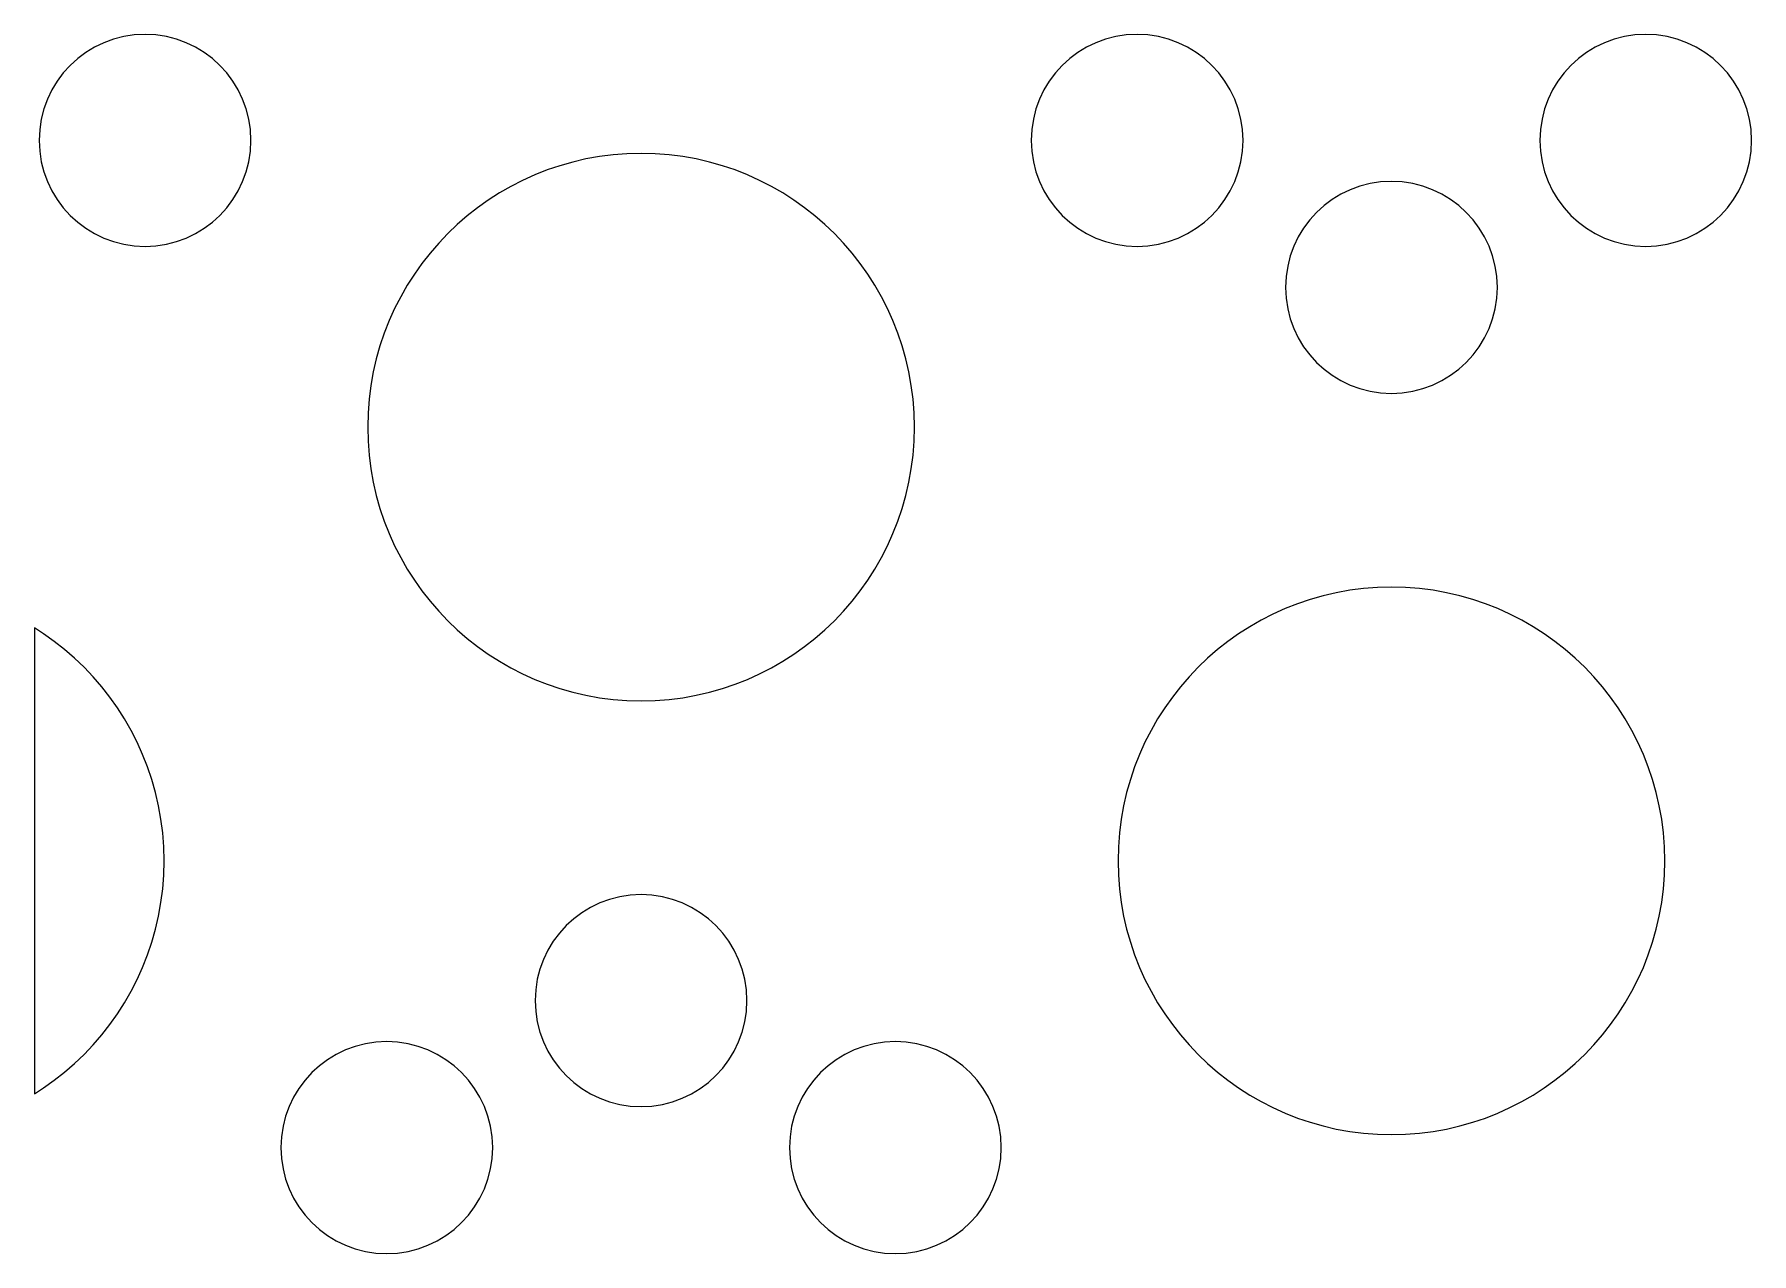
# Model space of a CAD drawing. Header units: millimetres. Extents: x -1200 to 1200, y -590 to 590.
# Drawn here: x -1200 to -905.4, y -289 to -79.8 of the extents above; entities that cross this region are included whole.
import ezdxf

# ---------------------------------------------------------------- set-up
doc = ezdxf.new("R2010")
doc.units = ezdxf.units.MM
doc.header["$MEASUREMENT"] = 0
doc.layers.add('Layer 1', color=7, linetype='Continuous')

msp = doc.modelspace()

# ---------------------------------------------------------------- linework, layer by layer
at = {"layer": 'Layer 1', "color": 250, "lineweight": 20}
for points, knots in [([(-1199.2274, -97.9872), (-1199.2274, -87.9383), (-1191.0881, -79.7899), (-1181.056, -79.7899), (-1171.0236, -79.7899), (-1162.8844, -87.9383), (-1162.8844, -97.9872), (-1162.8844, -108.0337), (-1171.0236, -116.1844), (-1181.056, -116.1844), (-1191.0881, -116.1844), (-1199.2274, -108.0337), (-1199.2274, -97.9872)], [0, 0, 0, 0, 0.25, 0.25, 0.25, 0.5, 0.5, 0.5, 0.75, 0.75, 0.75, 1, 1, 1, 1]), ([(-1028.9994, -97.9872), (-1028.9994, -87.9383), (-1020.8625, -79.7899), (-1010.8278, -79.7899), (-1000.7955, -79.7899), (-992.6563, -87.9383), (-992.6563, -97.9872), (-992.6563, -108.0337), (-1000.7955, -116.1844), (-1010.8278, -116.1844), (-1020.8625, -116.1844), (-1028.9994, -108.0337), (-1028.9994, -97.9872)], [0, 0, 0, 0, 0.25, 0.25, 0.25, 0.5, 0.5, 0.5, 0.75, 0.75, 0.75, 1, 1, 1, 1]), ([(-941.7232, -97.9872), (-941.7232, -87.9383), (-933.589, -79.7899), (-923.5517, -79.7899), (-913.5195, -79.7899), (-905.3802, -87.9383), (-905.3802, -97.9872), (-905.3802, -108.0337), (-913.5195, -116.1844), (-923.5517, -116.1844), (-933.589, -116.1844), (-941.7232, -108.0337), (-941.7232, -97.9872)], [0, 0, 0, 0, 0.25, 0.25, 0.25, 0.5, 0.5, 0.5, 0.75, 0.75, 0.75, 1, 1, 1, 1]), ([(-1142.8511, -147.1957), (-1142.8511, -147.1957), (-1142.7908, -144.7734), (-1142.7908, -144.7734), (-1142.7908, -144.7734), (-1142.6077, -142.3874), (-1142.6077, -142.3874), (-1142.6077, -142.3874), (-1142.311, -140.0375), (-1142.311, -140.0375), (-1142.311, -140.0375), (-1141.8962, -137.7241), (-1141.8962, -137.7241), (-1141.8962, -137.7241), (-1141.3753, -135.4538), (-1141.3753, -135.4538), (-1141.3753, -135.4538), (-1140.7433, -133.2296), (-1140.7433, -133.2296), (-1140.7433, -133.2296), (-1140.0056, -131.0463), (-1140.0056, -131.0463), (-1140.0056, -131.0463), (-1139.1686, -128.9163), (-1139.1686, -128.9163), (-1139.1686, -128.9163), (-1138.2281, -126.8393), (-1138.2281, -126.8393), (-1138.2281, -126.8393), (-1137.1912, -124.8108), (-1137.1912, -124.8108), (-1137.1912, -124.8108), (-1136.0649, -122.8451), (-1136.0649, -122.8451), (-1136.0649, -122.8451), (-1134.8422, -120.9397), (-1134.8422, -120.9397), (-1134.8422, -120.9397), (-1133.5351, -119.0969), (-1133.5351, -119.0969), (-1133.5351, -119.0969), (-1132.1387, -117.3193), (-1132.1387, -117.3193), (-1132.1387, -117.3193), (-1130.6653, -115.6144), (-1130.6653, -115.6144), (-1130.6653, -115.6144), (-1129.1123, -113.9794), (-1129.1123, -113.9794), (-1129.1123, -113.9794), (-1127.4796, -112.4267), (-1127.4796, -112.4267), (-1127.4796, -112.4267), (-1125.777, -110.9486), (-1125.777, -110.9486), (-1125.777, -110.9486), (-1124.0044, -109.5504), (-1124.0044, -109.5504), (-1124.0044, -109.5504), (-1122.162, -108.2414), (-1122.162, -108.2414), (-1122.162, -108.2414), (-1120.2592, -107.0169), (-1120.2592, -107.0169), (-1120.2592, -107.0169), (-1118.2962, -105.8868), (-1118.2962, -105.8868), (-1118.2962, -105.8868), (-1116.2753, -104.8507), (-1116.2753, -104.8507), (-1116.2753, -104.8507), (-1114.1965, -103.9089), (-1114.1965, -103.9089), (-1114.1965, -103.9089), (-1112.0696, -103.0708), (-1112.0696, -103.0708), (-1112.0696, -103.0708), (-1109.8894, -102.3319), (-1109.8894, -102.3319), (-1109.8894, -102.3319), (-1107.6683, -101.6989), (-1107.6683, -101.6989), (-1107.6683, -101.6989), (-1105.4015, -101.1774), (-1105.4015, -101.1774), (-1105.4015, -101.1774), (-1103.0934, -100.7621), (-1103.0934, -100.7621), (-1103.0934, -100.7621), (-1100.7446, -100.465), (-1100.7446, -100.465), (-1100.7446, -100.465), (-1098.3619, -100.2815), (-1098.3619, -100.2815), (-1098.3619, -100.2815), (-1095.9429, -100.2211), (-1095.9429, -100.2211), (-1095.9429, -100.2211), (-1093.5218, -100.2815), (-1093.5218, -100.2815), (-1093.5218, -100.2815), (-1091.1391, -100.465), (-1091.1391, -100.465), (-1091.1391, -100.465), (-1088.7902, -100.7621), (-1088.7902, -100.7621), (-1088.7902, -100.7621), (-1086.4798, -101.1774), (-1086.4798, -101.1774), (-1086.4798, -101.1774), (-1084.2155, -101.6989), (-1084.2155, -101.6989), (-1084.2155, -101.6989), (-1081.9943, -102.3319), (-1081.9943, -102.3319), (-1081.9943, -102.3319), (-1079.8141, -103.0708), (-1079.8141, -103.0708), (-1079.8141, -103.0708), (-1077.6872, -103.9089), (-1077.6872, -103.9089), (-1077.6872, -103.9089), (-1075.6108, -104.8507), (-1075.6108, -104.8507), (-1075.6108, -104.8507), (-1073.5875, -105.8868), (-1073.5875, -105.8868), (-1073.5875, -105.8868), (-1071.6244, -107.0169), (-1071.6244, -107.0169), (-1071.6244, -107.0169), (-1069.7216, -108.2414), (-1069.7216, -108.2414), (-1069.7216, -108.2414), (-1067.884, -109.5504), (-1067.884, -109.5504), (-1067.884, -109.5504), (-1066.1066, -110.9486), (-1066.1066, -110.9486), (-1066.1066, -110.9486), (-1064.4041, -112.4267), (-1064.4041, -112.4267), (-1064.4041, -112.4267), (-1062.7714, -113.9794), (-1062.7714, -113.9794), (-1062.7714, -113.9794), (-1061.2184, -115.6144), (-1061.2184, -115.6144), (-1061.2184, -115.6144), (-1059.7425, -117.3193), (-1059.7425, -117.3193), (-1059.7425, -117.3193), (-1058.3485, -119.0969), (-1058.3485, -119.0969), (-1058.3485, -119.0969), (-1057.0415, -120.9397), (-1057.0415, -120.9397), (-1057.0415, -120.9397), (-1055.8187, -122.8475), (-1055.8187, -122.8475), (-1055.8187, -122.8475), (-1054.6924, -124.8108), (-1054.6924, -124.8108), (-1054.6924, -124.8108), (-1053.6556, -126.8346), (-1053.6556, -126.8346), (-1053.6556, -126.8346), (-1052.7175, -128.9163), (-1052.7175, -128.9163), (-1052.7175, -128.9163), (-1051.8782, -131.0463), (-1051.8782, -131.0463), (-1051.8782, -131.0463), (-1051.1403, -133.2296), (-1051.1403, -133.2296), (-1051.1403, -133.2296), (-1050.5084, -135.4538), (-1050.5084, -135.4538), (-1050.5084, -135.4538), (-1049.9875, -137.7241), (-1049.9875, -137.7241), (-1049.9875, -137.7241), (-1049.5727, -140.0375), (-1049.5727, -140.0375), (-1049.5727, -140.0375), (-1049.2736, -142.3874), (-1049.2736, -142.3874), (-1049.2736, -142.3874), (-1049.0929, -144.7734), (-1049.0929, -144.7734), (-1049.0929, -144.7734), (-1049.0325, -147.1957), (-1049.0325, -147.1957), (-1049.0325, -147.1957), (-1049.0929, -149.6228), (-1049.0929, -149.6228), (-1049.0929, -149.6228), (-1049.2736, -152.0063), (-1049.2736, -152.0063), (-1049.2736, -152.0063), (-1049.5727, -154.3587), (-1049.5727, -154.3587), (-1049.5727, -154.3587), (-1049.9875, -156.6724), (-1049.9875, -156.6724), (-1049.9875, -156.6724), (-1050.5084, -158.94), (-1050.5084, -158.94), (-1050.5084, -158.94), (-1051.1403, -161.1666), (-1051.1403, -161.1666), (-1051.1403, -161.1666), (-1051.8782, -163.3449), (-1051.8782, -163.3449), (-1051.8782, -163.3449), (-1052.7175, -165.4774), (-1052.7175, -165.4774), (-1052.7175, -165.4774), (-1053.6556, -167.5568), (-1053.6556, -167.5568), (-1053.6556, -167.5568), (-1054.6924, -169.5829), (-1054.6924, -169.5829), (-1054.6924, -169.5829), (-1055.8187, -171.5488), (-1055.8187, -171.5488), (-1055.8187, -171.5488), (-1057.0415, -173.4567), (-1057.0415, -173.4567), (-1057.0415, -173.4567), (-1058.3485, -175.2993), (-1058.3485, -175.2993), (-1058.3485, -175.2993), (-1059.7425, -177.0719), (-1059.7425, -177.0719), (-1059.7425, -177.0719), (-1061.2184, -178.777), (-1061.2184, -178.777), (-1061.2184, -178.777), (-1062.7714, -180.4142), (-1062.7714, -180.4142), (-1062.7714, -180.4142), (-1064.4041, -181.9696), (-1064.4041, -181.9696), (-1064.4041, -181.9696), (-1066.1066, -183.4453), (-1066.1066, -183.4453), (-1066.1066, -183.4453), (-1067.8792, -184.8434), (-1067.8792, -184.8434), (-1067.8792, -184.8434), (-1069.7216, -186.1524), (-1069.7216, -186.1524), (-1069.7216, -186.1524), (-1071.6244, -187.3744), (-1071.6244, -187.3744), (-1071.6244, -187.3744), (-1073.5875, -188.5047), (-1073.5875, -188.5047), (-1073.5875, -188.5047), (-1075.6108, -189.5456), (-1075.6108, -189.5456), (-1075.6108, -189.5456), (-1077.6872, -190.4826), (-1077.6872, -190.4826), (-1077.6872, -190.4826), (-1079.8141, -191.3254), (-1079.8141, -191.3254), (-1079.8141, -191.3254), (-1081.9943, -192.0643), (-1081.9943, -192.0643), (-1081.9943, -192.0643), (-1084.2155, -192.6949), (-1084.2155, -192.6949), (-1084.2155, -192.6949), (-1086.4798, -193.2187), (-1086.4798, -193.2187), (-1086.4798, -193.2187), (-1088.7902, -193.6317), (-1088.7902, -193.6317), (-1088.7902, -193.6317), (-1091.1391, -193.9312), (-1091.1391, -193.9312), (-1091.1391, -193.9312), (-1093.5218, -194.1124), (-1093.5218, -194.1124), (-1093.5218, -194.1124), (-1095.9429, -194.1727), (-1095.9429, -194.1727), (-1095.9429, -194.1727), (-1098.3619, -194.1124), (-1098.3619, -194.1124), (-1098.3619, -194.1124), (-1100.7446, -193.9312), (-1100.7446, -193.9312), (-1100.7446, -193.9312), (-1103.0934, -193.6317), (-1103.0934, -193.6317), (-1103.0934, -193.6317), (-1105.4015, -193.2187), (-1105.4015, -193.2187), (-1105.4015, -193.2187), (-1107.6683, -192.6949), (-1107.6683, -192.6949), (-1107.6683, -192.6949), (-1109.8894, -192.0643), (-1109.8894, -192.0643), (-1109.8894, -192.0643), (-1112.0696, -191.3254), (-1112.0696, -191.3254), (-1112.0696, -191.3254), (-1114.1965, -190.4826), (-1114.1965, -190.4826), (-1114.1965, -190.4826), (-1116.2753, -189.5456), (-1116.2753, -189.5456), (-1116.2753, -189.5456), (-1118.2962, -188.5047), (-1118.2962, -188.5047), (-1118.2962, -188.5047), (-1120.2592, -187.3744), (-1120.2592, -187.3744), (-1120.2592, -187.3744), (-1122.162, -186.1524), (-1122.162, -186.1524), (-1122.162, -186.1524), (-1124.0044, -184.8434), (-1124.0044, -184.8434), (-1124.0044, -184.8434), (-1125.777, -183.4453), (-1125.777, -183.4453), (-1125.777, -183.4453), (-1127.4796, -181.9696), (-1127.4796, -181.9696), (-1127.4796, -181.9696), (-1129.1123, -180.4142), (-1129.1123, -180.4142), (-1129.1123, -180.4142), (-1130.6653, -178.777), (-1130.6653, -178.777), (-1130.6653, -178.777), (-1132.1387, -177.0719), (-1132.1387, -177.0719), (-1132.1387, -177.0719), (-1133.5351, -175.2993), (-1133.5351, -175.2993), (-1133.5351, -175.2993), (-1134.8422, -173.4567), (-1134.8422, -173.4567), (-1134.8422, -173.4567), (-1136.0649, -171.5488), (-1136.0649, -171.5488), (-1136.0649, -171.5488), (-1137.1912, -169.5829), (-1137.1912, -169.5829), (-1137.1912, -169.5829), (-1138.2281, -167.5568), (-1138.2281, -167.5568), (-1138.2281, -167.5568), (-1139.1686, -165.4774), (-1139.1686, -165.4774), (-1139.1686, -165.4774), (-1140.0056, -163.3449), (-1140.0056, -163.3449), (-1140.0056, -163.3449), (-1140.7433, -161.1666), (-1140.7433, -161.1666), (-1140.7433, -161.1666), (-1141.3753, -158.94), (-1141.3753, -158.94), (-1141.3753, -158.94), (-1141.8962, -156.6724), (-1141.8962, -156.6724), (-1141.8962, -156.6724), (-1142.311, -154.3587), (-1142.311, -154.3587), (-1142.311, -154.3587), (-1142.6077, -152.0063), (-1142.6077, -152.0063), (-1142.6077, -152.0063), (-1142.7908, -149.6228), (-1142.7908, -149.6228), (-1142.7908, -149.6228), (-1142.8511, -147.1957), (-1142.8511, -147.1957)], [0, 0, 0, 0, 0.0078125, 0.0078125, 0.0078125, 0.015625, 0.015625, 0.015625, 0.0234375, 0.0234375, 0.0234375, 0.03125, 0.03125, 0.03125, 0.0390625, 0.0390625, 0.0390625, 0.046875, 0.046875, 0.046875, 0.0546875, 0.0546875, 0.0546875, 0.0625, 0.0625, 0.0625, 0.0703125, 0.0703125, 0.0703125, 0.078125, 0.078125, 0.078125, 0.0859375, 0.0859375, 0.0859375, 0.09375, 0.09375, 0.09375, 0.1015625, 0.1015625, 0.1015625, 0.109375, 0.109375, 0.109375, 0.1171875, 0.1171875, 0.1171875, 0.125, 0.125, 0.125, 0.1328125, 0.1328125, 0.1328125, 0.140625, 0.140625, 0.140625, 0.1484375, 0.1484375, 0.1484375, 0.15625, 0.15625, 0.15625, 0.1640625, 0.1640625, 0.1640625, 0.171875, 0.171875, 0.171875, 0.1796875, 0.1796875, 0.1796875, 0.1875, 0.1875, 0.1875, 0.1953125, 0.1953125, 0.1953125, 0.203125, 0.203125, 0.203125, 0.2109375, 0.2109375, 0.2109375, 0.21875, 0.21875, 0.21875, 0.2265625, 0.2265625, 0.2265625, 0.234375, 0.234375, 0.234375, 0.2421875, 0.2421875, 0.2421875, 0.25, 0.25, 0.25, 0.2578125, 0.2578125, 0.2578125, 0.265625, 0.265625, 0.265625, 0.2734375, 0.2734375, 0.2734375, 0.28125, 0.28125, 0.28125, 0.2890625, 0.2890625, 0.2890625, 0.296875, 0.296875, 0.296875, 0.3046875, 0.3046875, 0.3046875, 0.3125, 0.3125, 0.3125, 0.3203125, 0.3203125, 0.3203125, 0.328125, 0.328125, 0.328125, 0.3359375, 0.3359375, 0.3359375, 0.34375, 0.34375, 0.34375, 0.3515625, 0.3515625, 0.3515625, 0.359375, 0.359375, 0.359375, 0.3671875, 0.3671875, 0.3671875, 0.375, 0.375, 0.375, 0.3828125, 0.3828125, 0.3828125, 0.390625, 0.390625, 0.390625, 0.3984375, 0.3984375, 0.3984375, 0.40625, 0.40625, 0.40625, 0.4140625, 0.4140625, 0.4140625, 0.421875, 0.421875, 0.421875, 0.4296875, 0.4296875, 0.4296875, 0.4375, 0.4375, 0.4375, 0.4453125, 0.4453125, 0.4453125, 0.453125, 0.453125, 0.453125, 0.4609375, 0.4609375, 0.4609375, 0.46875, 0.46875, 0.46875, 0.4765625, 0.4765625, 0.4765625, 0.484375, 0.484375, 0.484375, 0.4921875, 0.4921875, 0.4921875, 0.5, 0.5, 0.5, 0.5078125, 0.5078125, 0.5078125, 0.515625, 0.515625, 0.515625, 0.5234375, 0.5234375, 0.5234375, 0.53125, 0.53125, 0.53125, 0.5390625, 0.5390625, 0.5390625, 0.546875, 0.546875, 0.546875, 0.5546875, 0.5546875, 0.5546875, 0.5625, 0.5625, 0.5625, 0.5703125, 0.5703125, 0.5703125, 0.578125, 0.578125, 0.578125, 0.5859375, 0.5859375, 0.5859375, 0.59375, 0.59375, 0.59375, 0.6015625, 0.6015625, 0.6015625, 0.609375, 0.609375, 0.609375, 0.6171875, 0.6171875, 0.6171875, 0.625, 0.625, 0.625, 0.6328125, 0.6328125, 0.6328125, 0.640625, 0.640625, 0.640625, 0.6484375, 0.6484375, 0.6484375, 0.65625, 0.65625, 0.65625, 0.6640625, 0.6640625, 0.6640625, 0.671875, 0.671875, 0.671875, 0.6796875, 0.6796875, 0.6796875, 0.6875, 0.6875, 0.6875, 0.6953125, 0.6953125, 0.6953125, 0.703125, 0.703125, 0.703125, 0.7109375, 0.7109375, 0.7109375, 0.71875, 0.71875, 0.71875, 0.7265625, 0.7265625, 0.7265625, 0.734375, 0.734375, 0.734375, 0.7421875, 0.7421875, 0.7421875, 0.75, 0.75, 0.75, 0.7578125, 0.7578125, 0.7578125, 0.765625, 0.765625, 0.765625, 0.7734375, 0.7734375, 0.7734375, 0.78125, 0.78125, 0.78125, 0.7890625, 0.7890625, 0.7890625, 0.796875, 0.796875, 0.796875, 0.8046875, 0.8046875, 0.8046875, 0.8125, 0.8125, 0.8125, 0.8203125, 0.8203125, 0.8203125, 0.828125, 0.828125, 0.828125, 0.8359375, 0.8359375, 0.8359375, 0.84375, 0.84375, 0.84375, 0.8515625, 0.8515625, 0.8515625, 0.859375, 0.859375, 0.859375, 0.8671875, 0.8671875, 0.8671875, 0.875, 0.875, 0.875, 0.8828125, 0.8828125, 0.8828125, 0.890625, 0.890625, 0.890625, 0.8984375, 0.8984375, 0.8984375, 0.90625, 0.90625, 0.90625, 0.9140625, 0.9140625, 0.9140625, 0.921875, 0.921875, 0.921875, 0.9296875, 0.9296875, 0.9296875, 0.9375, 0.9375, 0.9375, 0.9453125, 0.9453125, 0.9453125, 0.953125, 0.953125, 0.953125, 0.9609375, 0.9609375, 0.9609375, 0.96875, 0.96875, 0.96875, 0.9765625, 0.9765625, 0.9765625, 0.984375, 0.984375, 0.984375, 0.9921875, 0.9921875, 0.9921875, 1, 1, 1, 1]), ([(-985.3612, -123.2168), (-985.3612, -113.1704), (-977.2269, -105.0197), (-967.1898, -105.0197), (-957.1575, -105.0197), (-949.0183, -113.1704), (-949.0183, -123.2168), (-949.0183, -133.2658), (-957.1575, -141.4141), (-967.1898, -141.4141), (-977.2269, -141.4141), (-985.3612, -133.2658), (-985.3612, -123.2168)], [0, 0, 0, 0, 0.25, 0.25, 0.25, 0.5, 0.5, 0.5, 0.75, 0.75, 0.75, 1, 1, 1, 1]), ([(-1014.1003, -221.6387), (-1014.1003, -221.6387), (-1014.0377, -219.2165), (-1014.0377, -219.2165), (-1014.0377, -219.2165), (-1013.8592, -216.8281), (-1013.8592, -216.8281), (-1013.8592, -216.8281), (-1013.5602, -214.4757), (-1013.5602, -214.4757), (-1013.5602, -214.4757), (-1013.1453, -212.1622), (-1013.1453, -212.1622), (-1013.1453, -212.1622), (-1012.622, -209.892), (-1012.622, -209.892), (-1012.622, -209.892), (-1011.9904, -207.668), (-1011.9904, -207.668), (-1011.9904, -207.668), (-1011.2547, -205.4847), (-1011.2547, -205.4847), (-1011.2547, -205.4847), (-1010.4155, -203.3571), (-1010.4155, -203.3571), (-1010.4155, -203.3571), (-1009.4772, -201.2777), (-1009.4772, -201.2777), (-1009.4772, -201.2777), (-1008.4404, -199.2516), (-1008.4404, -199.2516), (-1008.4404, -199.2516), (-1007.3117, -197.2857), (-1007.3117, -197.2857), (-1007.3117, -197.2857), (-1006.0914, -195.3778), (-1006.0914, -195.3778), (-1006.0914, -195.3778), (-1004.7843, -193.5351), (-1004.7843, -193.5351), (-1004.7843, -193.5351), (-1003.3881, -191.7625), (-1003.3881, -191.7625), (-1003.3881, -191.7625), (-1001.912, -190.0527), (-1001.912, -190.0527), (-1001.912, -190.0527), (-1000.3568, -188.4202), (-1000.3568, -188.4202), (-1000.3568, -188.4202), (-998.7312, -186.865), (-998.7312, -186.865), (-998.7312, -186.865), (-997.0237, -185.3868), (-997.0237, -185.3868), (-997.0237, -185.3868), (-995.2512, -183.991), (-995.2512, -183.991), (-995.2512, -183.991), (-993.4111, -182.682), (-993.4111, -182.682), (-993.4111, -182.682), (-991.5084, -181.46), (-991.5084, -181.46), (-991.5084, -181.46), (-989.5454, -180.325), (-989.5454, -180.325), (-989.5454, -180.325), (-987.5222, -179.2914), (-987.5222, -179.2914), (-987.5222, -179.2914), (-985.4457, -178.3519), (-985.4457, -178.3519), (-985.4457, -178.3519), (-983.3209, -177.5115), (-983.3209, -177.5115), (-983.3209, -177.5115), (-981.1409, -176.77), (-981.1409, -176.77), (-981.1409, -176.77), (-978.9174, -176.1397), (-978.9174, -176.1397), (-978.9174, -176.1397), (-976.6482, -175.6158), (-976.6482, -175.6158), (-976.6482, -175.6158), (-974.3403, -175.2028), (-974.3403, -175.2028), (-974.3403, -175.2028), (-971.9938, -174.9033), (-971.9938, -174.9033), (-971.9938, -174.9033), (-969.6085, -174.7222), (-969.6085, -174.7222), (-969.6085, -174.7222), (-967.1898, -174.6619), (-967.1898, -174.6619), (-967.1898, -174.6619), (-964.7709, -174.7222), (-964.7709, -174.7222), (-964.7709, -174.7222), (-962.3882, -174.9033), (-962.3882, -174.9033), (-962.3882, -174.9033), (-960.0418, -175.2028), (-960.0418, -175.2028), (-960.0418, -175.2028), (-957.7314, -175.6158), (-957.7314, -175.6158), (-957.7314, -175.6158), (-955.4647, -176.1397), (-955.4647, -176.1397), (-955.4647, -176.1397), (-953.2386, -176.77), (-953.2386, -176.77), (-953.2386, -176.77), (-951.0634, -177.5115), (-951.0634, -177.5115), (-951.0634, -177.5115), (-948.9338, -178.3519), (-948.9338, -178.3519), (-948.9338, -178.3519), (-946.8574, -179.2914), (-946.8574, -179.2914), (-946.8574, -179.2914), (-944.8366, -180.325), (-944.8366, -180.325), (-944.8366, -180.325), (-942.8736, -181.46), (-942.8736, -181.46), (-942.8736, -181.46), (-940.9708, -182.682), (-940.9708, -182.682), (-940.9708, -182.682), (-939.1284, -183.991), (-939.1284, -183.991), (-939.1284, -183.991), (-937.3559, -185.3868), (-937.3559, -185.3868), (-937.3559, -185.3868), (-935.6533, -186.865), (-935.6533, -186.865), (-935.6533, -186.865), (-934.0229, -188.4202), (-934.0229, -188.4202), (-934.0229, -188.4202), (-932.4652, -190.0527), (-932.4652, -190.0527), (-932.4652, -190.0527), (-930.9916, -191.7625), (-930.9916, -191.7625), (-930.9916, -191.7625), (-929.5976, -193.5351), (-929.5976, -193.5351), (-929.5976, -193.5351), (-928.2881, -195.3778), (-928.2881, -195.3778), (-928.2881, -195.3778), (-927.0679, -197.2857), (-927.0679, -197.2857), (-927.0679, -197.2857), (-925.9392, -199.2516), (-925.9392, -199.2516), (-925.9392, -199.2516), (-924.9047, -201.2777), (-924.9047, -201.2777), (-924.9047, -201.2777), (-923.9642, -203.3571), (-923.9642, -203.3571), (-923.9642, -203.3571), (-923.1274, -205.4847), (-923.1274, -205.4847), (-923.1274, -205.4847), (-922.3895, -207.668), (-922.3895, -207.668), (-922.3895, -207.668), (-921.7576, -209.892), (-921.7576, -209.892), (-921.7576, -209.892), (-921.2342, -212.1622), (-921.2342, -212.1622), (-921.2342, -212.1622), (-920.8194, -214.4757), (-920.8194, -214.4757), (-920.8194, -214.4757), (-920.5252, -216.8281), (-920.5252, -216.8281), (-920.5252, -216.8281), (-920.342, -219.2165), (-920.342, -219.2165), (-920.342, -219.2165), (-920.2818, -221.6387), (-920.2818, -221.6387), (-920.2818, -221.6387), (-920.342, -224.0611), (-920.342, -224.0611), (-920.342, -224.0611), (-920.5252, -226.4473), (-920.5252, -226.4473), (-920.5252, -226.4473), (-920.8194, -228.7969), (-920.8194, -228.7969), (-920.8194, -228.7969), (-921.2342, -231.1105), (-921.2342, -231.1105), (-921.2342, -231.1105), (-921.7576, -233.3806), (-921.7576, -233.3806), (-921.7576, -233.3806), (-922.3895, -235.6049), (-922.3895, -235.6049), (-922.3895, -235.6049), (-923.1274, -237.7881), (-923.1274, -237.7881), (-923.1274, -237.7881), (-923.9642, -239.9158), (-923.9642, -239.9158), (-923.9642, -239.9158), (-924.9047, -241.9999), (-924.9047, -241.9999), (-924.9047, -241.9999), (-925.9392, -244.0238), (-925.9392, -244.0238), (-925.9392, -244.0238), (-927.0679, -245.9894), (-927.0679, -245.9894), (-927.0679, -245.9894), (-928.2881, -247.8949), (-928.2881, -247.8949), (-928.2881, -247.8949), (-929.5976, -249.7374), (-929.5976, -249.7374), (-929.5976, -249.7374), (-930.9916, -251.5151), (-930.9916, -251.5151), (-930.9916, -251.5151), (-932.4652, -253.2201), (-932.4652, -253.2201), (-932.4652, -253.2201), (-934.0229, -254.8525), (-934.0229, -254.8525), (-934.0229, -254.8525), (-935.6533, -256.4079), (-935.6533, -256.4079), (-935.6533, -256.4079), (-937.3559, -257.8858), (-937.3559, -257.8858), (-937.3559, -257.8858), (-939.1284, -259.2842), (-939.1284, -259.2842), (-939.1284, -259.2842), (-940.9708, -260.593), (-940.9708, -260.593), (-940.9708, -260.593), (-942.8736, -261.8176), (-942.8736, -261.8176), (-942.8736, -261.8176), (-944.8366, -262.9478), (-944.8366, -262.9478), (-944.8366, -262.9478), (-946.8574, -263.9839), (-946.8574, -263.9839), (-946.8574, -263.9839), (-948.9338, -264.9256), (-948.9338, -264.9256), (-948.9338, -264.9256), (-951.0634, -265.7637), (-951.0634, -265.7637), (-951.0634, -265.7637), (-953.2386, -266.5025), (-953.2386, -266.5025), (-953.2386, -266.5025), (-955.4647, -267.1354), (-955.4647, -267.1354), (-955.4647, -267.1354), (-957.7314, -267.657), (-957.7314, -267.657), (-957.7314, -267.657), (-960.0418, -268.07), (-960.0418, -268.07), (-960.0418, -268.07), (-962.3882, -268.3695), (-962.3882, -268.3695), (-962.3882, -268.3695), (-964.7709, -268.553), (-964.7709, -268.553), (-964.7709, -268.553), (-967.1898, -268.6134), (-967.1898, -268.6134), (-967.1898, -268.6134), (-969.6085, -268.553), (-969.6085, -268.553), (-969.6085, -268.553), (-971.9938, -268.3695), (-971.9938, -268.3695), (-971.9938, -268.3695), (-974.3403, -268.07), (-974.3403, -268.07), (-974.3403, -268.07), (-976.6506, -267.657), (-976.6506, -267.657), (-976.6506, -267.657), (-978.9174, -267.1354), (-978.9174, -267.1354), (-978.9174, -267.1354), (-981.1409, -266.5025), (-981.1409, -266.5025), (-981.1409, -266.5025), (-983.3163, -265.7637), (-983.3163, -265.7637), (-983.3163, -265.7637), (-985.4457, -264.9256), (-985.4457, -264.9256), (-985.4457, -264.9256), (-987.5222, -263.9839), (-987.5222, -263.9839), (-987.5222, -263.9839), (-989.5454, -262.9478), (-989.5454, -262.9478), (-989.5454, -262.9478), (-991.5084, -261.8176), (-991.5084, -261.8176), (-991.5084, -261.8176), (-993.4111, -260.593), (-993.4111, -260.593), (-993.4111, -260.593), (-995.2512, -259.2842), (-995.2512, -259.2842), (-995.2512, -259.2842), (-997.0237, -257.8858), (-997.0237, -257.8858), (-997.0237, -257.8858), (-998.7312, -256.4079), (-998.7312, -256.4079), (-998.7312, -256.4079), (-1000.3568, -254.8525), (-1000.3568, -254.8525), (-1000.3568, -254.8525), (-1001.912, -253.2201), (-1001.912, -253.2201), (-1001.912, -253.2201), (-1003.3881, -251.5151), (-1003.3881, -251.5151), (-1003.3881, -251.5151), (-1004.7843, -249.7374), (-1004.7843, -249.7374), (-1004.7843, -249.7374), (-1006.0914, -247.8949), (-1006.0914, -247.8949), (-1006.0914, -247.8949), (-1007.3117, -245.9894), (-1007.3117, -245.9894), (-1007.3117, -245.9894), (-1008.4404, -244.0238), (-1008.4404, -244.0238), (-1008.4404, -244.0238), (-1009.4772, -241.9999), (-1009.4772, -241.9999), (-1009.4772, -241.9999), (-1010.4155, -239.9158), (-1010.4155, -239.9158), (-1010.4155, -239.9158), (-1011.2547, -237.7881), (-1011.2547, -237.7881), (-1011.2547, -237.7881), (-1011.9904, -235.6098), (-1011.9904, -235.6098), (-1011.9904, -235.6098), (-1012.622, -233.3806), (-1012.622, -233.3806), (-1012.622, -233.3806), (-1013.1453, -231.1105), (-1013.1453, -231.1105), (-1013.1453, -231.1105), (-1013.5602, -228.7969), (-1013.5602, -228.7969), (-1013.5602, -228.7969), (-1013.8592, -226.4473), (-1013.8592, -226.4473), (-1013.8592, -226.4473), (-1014.0377, -224.0611), (-1014.0377, -224.0611), (-1014.0377, -224.0611), (-1014.1003, -221.6387), (-1014.1003, -221.6387)], [0, 0, 0, 0, 0.0078125, 0.0078125, 0.0078125, 0.015625, 0.015625, 0.015625, 0.0234375, 0.0234375, 0.0234375, 0.03125, 0.03125, 0.03125, 0.0390625, 0.0390625, 0.0390625, 0.046875, 0.046875, 0.046875, 0.0546875, 0.0546875, 0.0546875, 0.0625, 0.0625, 0.0625, 0.0703125, 0.0703125, 0.0703125, 0.078125, 0.078125, 0.078125, 0.0859375, 0.0859375, 0.0859375, 0.09375, 0.09375, 0.09375, 0.1015625, 0.1015625, 0.1015625, 0.109375, 0.109375, 0.109375, 0.1171875, 0.1171875, 0.1171875, 0.125, 0.125, 0.125, 0.1328125, 0.1328125, 0.1328125, 0.140625, 0.140625, 0.140625, 0.1484375, 0.1484375, 0.1484375, 0.15625, 0.15625, 0.15625, 0.1640625, 0.1640625, 0.1640625, 0.171875, 0.171875, 0.171875, 0.1796875, 0.1796875, 0.1796875, 0.1875, 0.1875, 0.1875, 0.1953125, 0.1953125, 0.1953125, 0.203125, 0.203125, 0.203125, 0.2109375, 0.2109375, 0.2109375, 0.21875, 0.21875, 0.21875, 0.2265625, 0.2265625, 0.2265625, 0.234375, 0.234375, 0.234375, 0.2421875, 0.2421875, 0.2421875, 0.25, 0.25, 0.25, 0.2578125, 0.2578125, 0.2578125, 0.265625, 0.265625, 0.265625, 0.2734375, 0.2734375, 0.2734375, 0.28125, 0.28125, 0.28125, 0.2890625, 0.2890625, 0.2890625, 0.296875, 0.296875, 0.296875, 0.3046875, 0.3046875, 0.3046875, 0.3125, 0.3125, 0.3125, 0.3203125, 0.3203125, 0.3203125, 0.328125, 0.328125, 0.328125, 0.3359375, 0.3359375, 0.3359375, 0.34375, 0.34375, 0.34375, 0.3515625, 0.3515625, 0.3515625, 0.359375, 0.359375, 0.359375, 0.3671875, 0.3671875, 0.3671875, 0.375, 0.375, 0.375, 0.3828125, 0.3828125, 0.3828125, 0.390625, 0.390625, 0.390625, 0.3984375, 0.3984375, 0.3984375, 0.40625, 0.40625, 0.40625, 0.4140625, 0.4140625, 0.4140625, 0.421875, 0.421875, 0.421875, 0.4296875, 0.4296875, 0.4296875, 0.4375, 0.4375, 0.4375, 0.4453125, 0.4453125, 0.4453125, 0.453125, 0.453125, 0.453125, 0.4609375, 0.4609375, 0.4609375, 0.46875, 0.46875, 0.46875, 0.4765625, 0.4765625, 0.4765625, 0.484375, 0.484375, 0.484375, 0.4921875, 0.4921875, 0.4921875, 0.5, 0.5, 0.5, 0.5078125, 0.5078125, 0.5078125, 0.515625, 0.515625, 0.515625, 0.5234375, 0.5234375, 0.5234375, 0.53125, 0.53125, 0.53125, 0.5390625, 0.5390625, 0.5390625, 0.546875, 0.546875, 0.546875, 0.5546875, 0.5546875, 0.5546875, 0.5625, 0.5625, 0.5625, 0.5703125, 0.5703125, 0.5703125, 0.578125, 0.578125, 0.578125, 0.5859375, 0.5859375, 0.5859375, 0.59375, 0.59375, 0.59375, 0.6015625, 0.6015625, 0.6015625, 0.609375, 0.609375, 0.609375, 0.6171875, 0.6171875, 0.6171875, 0.625, 0.625, 0.625, 0.6328125, 0.6328125, 0.6328125, 0.640625, 0.640625, 0.640625, 0.6484375, 0.6484375, 0.6484375, 0.65625, 0.65625, 0.65625, 0.6640625, 0.6640625, 0.6640625, 0.671875, 0.671875, 0.671875, 0.6796875, 0.6796875, 0.6796875, 0.6875, 0.6875, 0.6875, 0.6953125, 0.6953125, 0.6953125, 0.703125, 0.703125, 0.703125, 0.7109375, 0.7109375, 0.7109375, 0.71875, 0.71875, 0.71875, 0.7265625, 0.7265625, 0.7265625, 0.734375, 0.734375, 0.734375, 0.7421875, 0.7421875, 0.7421875, 0.75, 0.75, 0.75, 0.7578125, 0.7578125, 0.7578125, 0.765625, 0.765625, 0.765625, 0.7734375, 0.7734375, 0.7734375, 0.78125, 0.78125, 0.78125, 0.7890625, 0.7890625, 0.7890625, 0.796875, 0.796875, 0.796875, 0.8046875, 0.8046875, 0.8046875, 0.8125, 0.8125, 0.8125, 0.8203125, 0.8203125, 0.8203125, 0.828125, 0.828125, 0.828125, 0.8359375, 0.8359375, 0.8359375, 0.84375, 0.84375, 0.84375, 0.8515625, 0.8515625, 0.8515625, 0.859375, 0.859375, 0.859375, 0.8671875, 0.8671875, 0.8671875, 0.875, 0.875, 0.875, 0.8828125, 0.8828125, 0.8828125, 0.890625, 0.890625, 0.890625, 0.8984375, 0.8984375, 0.8984375, 0.90625, 0.90625, 0.90625, 0.9140625, 0.9140625, 0.9140625, 0.921875, 0.921875, 0.921875, 0.9296875, 0.9296875, 0.9296875, 0.9375, 0.9375, 0.9375, 0.9453125, 0.9453125, 0.9453125, 0.953125, 0.953125, 0.953125, 0.9609375, 0.9609375, 0.9609375, 0.96875, 0.96875, 0.96875, 0.9765625, 0.9765625, 0.9765625, 0.984375, 0.984375, 0.984375, 0.9921875, 0.9921875, 0.9921875, 1, 1, 1, 1]), ([(-1200.05, -261.6083), (-1200.05, -261.6083), (-1200.05, -181.6689), (-1200.05, -181.6689), (-1200.05, -181.6689), (-1198.4725, -182.682), (-1198.4725, -182.682), (-1198.4725, -182.682), (-1196.6323, -183.991), (-1196.6323, -183.991), (-1196.6323, -183.991), (-1194.8599, -185.3868), (-1194.8599, -185.3868), (-1194.8599, -185.3868), (-1193.1549, -186.865), (-1193.1549, -186.865), (-1193.1549, -186.865), (-1191.5246, -188.4202), (-1191.5246, -188.4202), (-1191.5246, -188.4202), (-1189.9692, -190.0527), (-1189.9692, -190.0527), (-1189.9692, -190.0527), (-1188.4932, -191.7625), (-1188.4932, -191.7625), (-1188.4932, -191.7625), (-1187.1018, -193.5351), (-1187.1018, -193.5351), (-1187.1018, -193.5351), (-1185.7923, -195.3778), (-1185.7923, -195.3778), (-1185.7923, -195.3778), (-1184.5719, -197.2857), (-1184.5719, -197.2857), (-1184.5719, -197.2857), (-1183.4433, -199.2516), (-1183.4433, -199.2516), (-1183.4433, -199.2516), (-1182.4087, -201.2777), (-1182.4087, -201.2777), (-1182.4087, -201.2777), (-1181.4683, -203.3571), (-1181.4683, -203.3571), (-1181.4683, -203.3571), (-1180.6291, -205.4847), (-1180.6291, -205.4847), (-1180.6291, -205.4847), (-1179.8934, -207.668), (-1179.8934, -207.668), (-1179.8934, -207.668), (-1179.2617, -209.892), (-1179.2617, -209.892), (-1179.2617, -209.892), (-1178.7384, -212.1622), (-1178.7384, -212.1622), (-1178.7384, -212.1622), (-1178.3235, -214.4757), (-1178.3235, -214.4757), (-1178.3235, -214.4757), (-1178.0268, -216.8281), (-1178.0268, -216.8281), (-1178.0268, -216.8281), (-1177.846, -219.2165), (-1177.846, -219.2165), (-1177.846, -219.2165), (-1177.7833, -221.6387), (-1177.7833, -221.6387), (-1177.7833, -221.6387), (-1177.846, -224.0611), (-1177.846, -224.0611), (-1177.846, -224.0611), (-1178.0268, -226.4473), (-1178.0268, -226.4473), (-1178.0268, -226.4473), (-1178.3235, -228.7969), (-1178.3235, -228.7969), (-1178.3235, -228.7969), (-1178.7384, -231.1105), (-1178.7384, -231.1105), (-1178.7384, -231.1105), (-1179.2617, -233.3806), (-1179.2617, -233.3806), (-1179.2617, -233.3806), (-1179.8934, -235.6049), (-1179.8934, -235.6049), (-1179.8934, -235.6049), (-1180.6291, -237.7881), (-1180.6291, -237.7881), (-1180.6291, -237.7881), (-1181.4683, -239.9158), (-1181.4683, -239.9158), (-1181.4683, -239.9158), (-1182.4087, -241.9999), (-1182.4087, -241.9999), (-1182.4087, -241.9999), (-1183.4433, -244.0238), (-1183.4433, -244.0238), (-1183.4433, -244.0238), (-1184.5719, -245.9894), (-1184.5719, -245.9894), (-1184.5719, -245.9894), (-1185.7923, -247.8949), (-1185.7923, -247.8949), (-1185.7923, -247.8949), (-1187.1018, -249.7374), (-1187.1018, -249.7374), (-1187.1018, -249.7374), (-1188.4932, -251.5151), (-1188.4932, -251.5151), (-1188.4932, -251.5151), (-1189.9692, -253.2201), (-1189.9692, -253.2201), (-1189.9692, -253.2201), (-1191.5246, -254.8525), (-1191.5246, -254.8525), (-1191.5246, -254.8525), (-1193.1572, -256.4079), (-1193.1572, -256.4079), (-1193.1572, -256.4079), (-1194.8599, -257.8858), (-1194.8599, -257.8858), (-1194.8599, -257.8858), (-1196.6323, -259.2842), (-1196.6323, -259.2842), (-1196.6323, -259.2842), (-1198.4725, -260.593), (-1198.4725, -260.593), (-1198.4725, -260.593), (-1200.05, -261.6083), (-1200.05, -261.6083)], [0, 0, 0, 0, 0.02325581, 0.02325581, 0.02325581, 0.04651163, 0.04651163, 0.04651163, 0.06976744, 0.06976744, 0.06976744, 0.09302326, 0.09302326, 0.09302326, 0.11627907, 0.11627907, 0.11627907, 0.13953488, 0.13953488, 0.13953488, 0.1627907, 0.1627907, 0.1627907, 0.18604651, 0.18604651, 0.18604651, 0.20930233, 0.20930233, 0.20930233, 0.23255814, 0.23255814, 0.23255814, 0.25581395, 0.25581395, 0.25581395, 0.27906977, 0.27906977, 0.27906977, 0.30232558, 0.30232558, 0.30232558, 0.3255814, 0.3255814, 0.3255814, 0.34883721, 0.34883721, 0.34883721, 0.37209302, 0.37209302, 0.37209302, 0.39534884, 0.39534884, 0.39534884, 0.41860465, 0.41860465, 0.41860465, 0.44186047, 0.44186047, 0.44186047, 0.46511628, 0.46511628, 0.46511628, 0.48837209, 0.48837209, 0.48837209, 0.51162791, 0.51162791, 0.51162791, 0.53488372, 0.53488372, 0.53488372, 0.55813953, 0.55813953, 0.55813953, 0.58139535, 0.58139535, 0.58139535, 0.60465116, 0.60465116, 0.60465116, 0.62790698, 0.62790698, 0.62790698, 0.65116279, 0.65116279, 0.65116279, 0.6744186, 0.6744186, 0.6744186, 0.69767442, 0.69767442, 0.69767442, 0.72093023, 0.72093023, 0.72093023, 0.74418605, 0.74418605, 0.74418605, 0.76744186, 0.76744186, 0.76744186, 0.79069767, 0.79069767, 0.79069767, 0.81395349, 0.81395349, 0.81395349, 0.8372093, 0.8372093, 0.8372093, 0.86046512, 0.86046512, 0.86046512, 0.88372093, 0.88372093, 0.88372093, 0.90697674, 0.90697674, 0.90697674, 0.93023256, 0.93023256, 0.93023256, 0.95348837, 0.95348837, 0.95348837, 0.97674419, 0.97674419, 0.97674419, 1, 1, 1, 1]), ([(-1114.1146, -245.6176), (-1114.1146, -235.5687), (-1105.9777, -227.4203), (-1095.9429, -227.4203), (-1085.9084, -227.4203), (-1077.7715, -235.5687), (-1077.7715, -245.6176), (-1077.7715, -255.664), (-1085.9084, -263.8147), (-1095.9429, -263.8147), (-1105.9777, -263.8147), (-1114.1146, -255.664), (-1114.1146, -245.6176)], [0, 0, 0, 0, 0.25, 0.25, 0.25, 0.5, 0.5, 0.5, 0.75, 0.75, 0.75, 1, 1, 1, 1]), ([(-1157.7501, -270.8473), (-1157.7501, -260.8009), (-1149.6158, -252.6501), (-1139.5788, -252.6501), (-1129.5465, -252.6501), (-1121.4071, -260.8009), (-1121.4071, -270.8473), (-1121.4071, -280.8939), (-1129.5465, -289.0446), (-1139.5788, -289.0446), (-1149.6158, -289.0446), (-1157.7501, -280.8939), (-1157.7501, -270.8473)], [0, 0, 0, 0, 0.25, 0.25, 0.25, 0.5, 0.5, 0.5, 0.75, 0.75, 0.75, 1, 1, 1, 1]), ([(-1070.4766, -270.8473), (-1070.4766, -260.8009), (-1062.3374, -252.6501), (-1052.3049, -252.6501), (-1042.2727, -252.6501), (-1034.1336, -260.8009), (-1034.1336, -270.8473), (-1034.1336, -280.8939), (-1042.2727, -289.0446), (-1052.3049, -289.0446), (-1062.3374, -289.0446), (-1070.4766, -280.8939), (-1070.4766, -270.8473)], [0, 0, 0, 0, 0.25, 0.25, 0.25, 0.5, 0.5, 0.5, 0.75, 0.75, 0.75, 1, 1, 1, 1])]:
    msp.add_open_spline(points, degree=3, knots=knots, dxfattribs=at)

doc.saveas('drawing.dxf')
